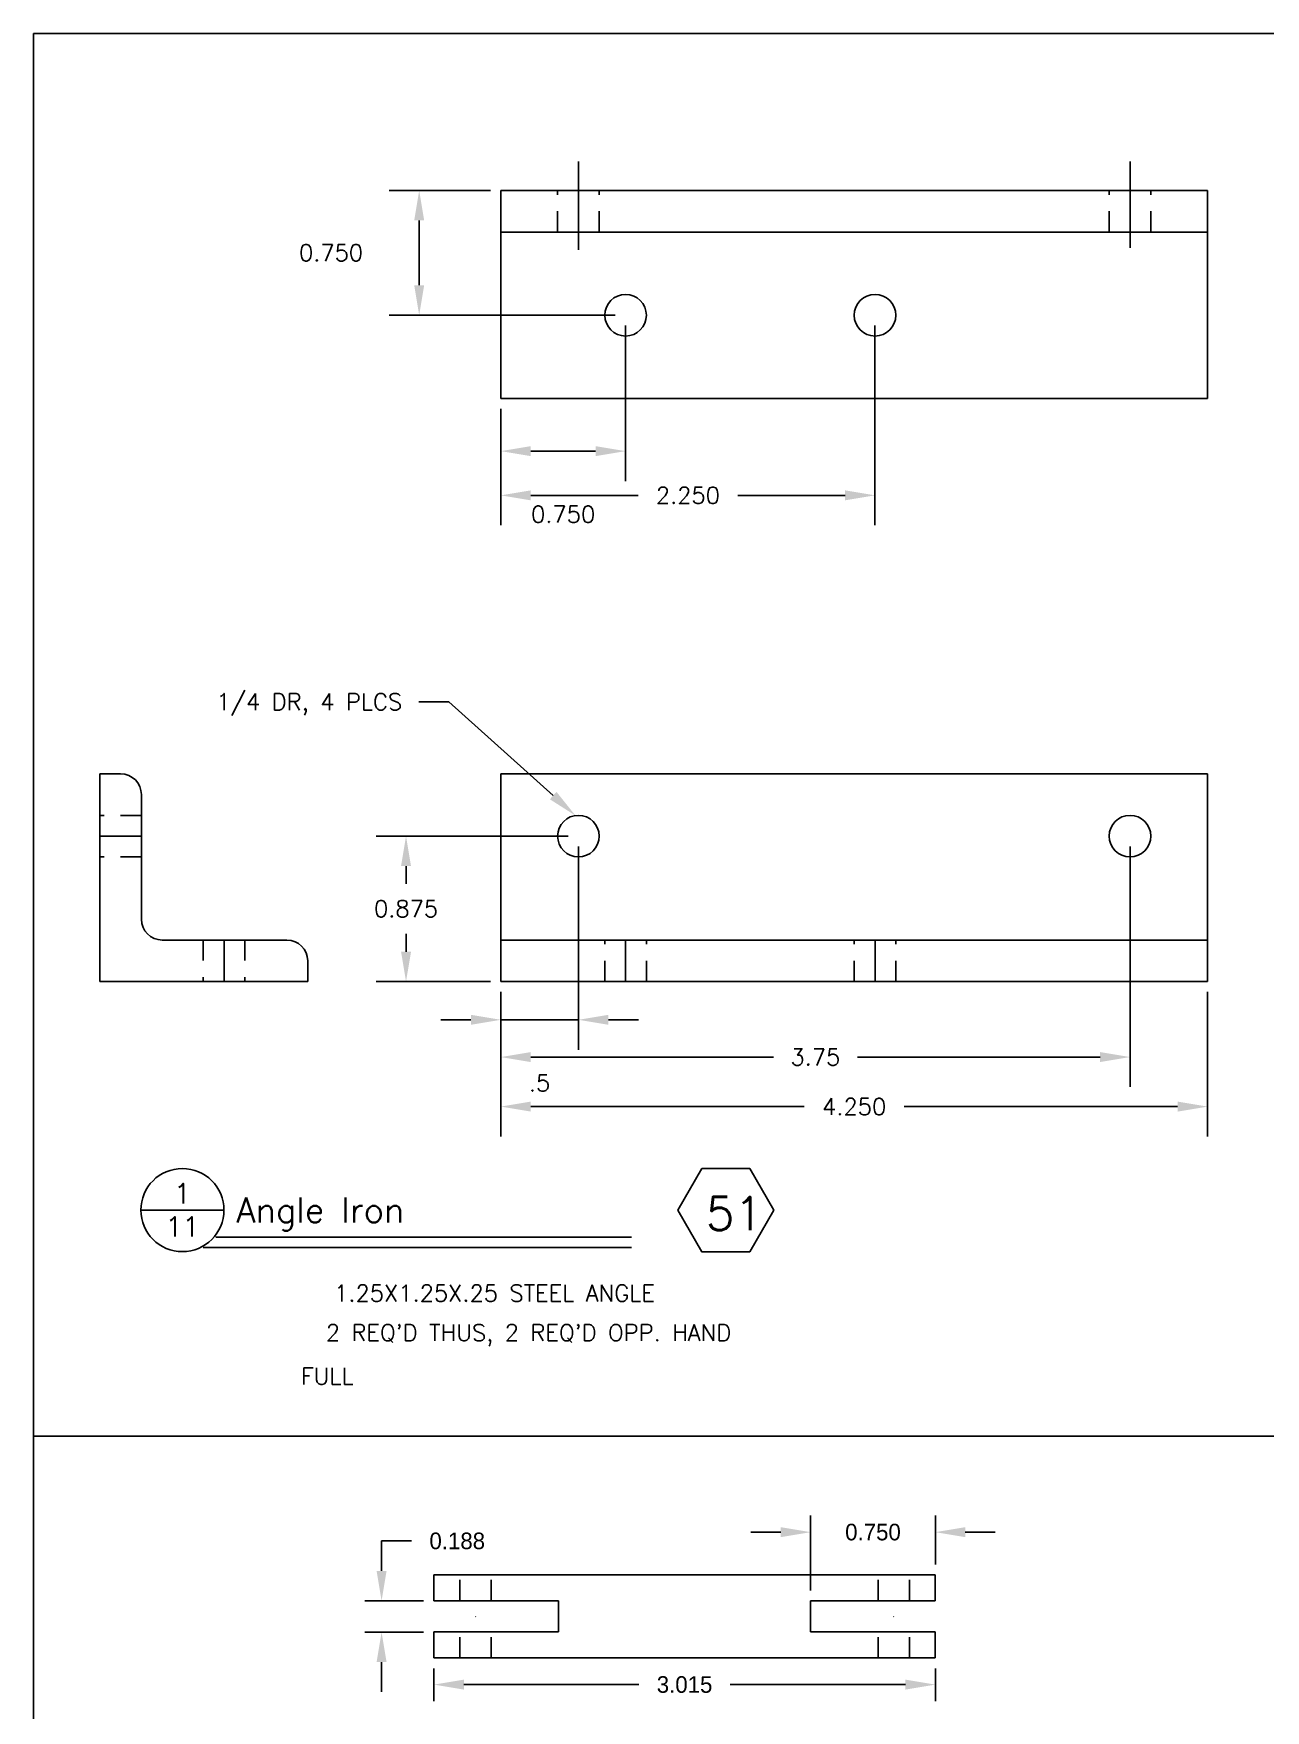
# Model space of a CAD drawing. Header units: inches. Extents: x 0 to 33, y 0 to 21.
# Drawn here: x 0 to 7.41, y 10.91 to 21 of the extents above; entities that cross this region are included whole.
import ezdxf
from ezdxf.enums import TextEntityAlignment as Align

# ---------------------------------------------------------------- set-up
doc = ezdxf.new("R2010")
doc.units = ezdxf.units.IN
doc.header["$MEASUREMENT"] = 0
doc.linetypes.add('CENTER', pattern=[2, 1.25, -0.25, 0.25, -0.25])
doc.linetypes.add('HIDDEN2', pattern=[0.1875, 0.125, -0.0625])
doc.layers.get('0').update_dxf_attribs({"linetype": 'CONTINUOUS'})
doc.layers.get('DEFPOINTS').update_dxf_attribs({"linetype": 'CONTINUOUS'})
for name, color, linetype in [('BORDER', 5, 'CONTINUOUS'), ('DIM', 1, 'CONTINUOUS'), ('HIDDEN2', 6, 'HIDDEN2'), ('NFCENTER', 4, 'CENTER'), ('OBJECT', 3, 'CONTINUOUS'), ('TEXT', 1, 'CONTINUOUS')]:
    doc.layers.add(name, color=color, linetype=linetype)
doc.styles.add('ROMANS', font='romans')
doc.styles.add('SIMPLEX', font='simplex')
doc.dimstyles.get("Standard").update_dxf_attribs({"dimtxt": 0.1, "dimasz": 0.18, "dimexe": 0.18, "dimexo": 0.0625, "dimgap": 0.1, "dimtad": 0, "dimtih": 1, "dimtoh": 1, "dimdec": 3, "dimzin": 0, "dimdsep": 46, "dimtxsty": 'SIMPLEX', "dimcen": 0.1, "dimclrd": 256, "dimclre": 256, "dimclrt": 256, "dimadec": 0, "dimazin": 0, "dimtfac": 0.8, "dimtdec": 3, "dimtofl": 0, "dimtmove": 2, "dimatfit": 3, "dimfxl": 1, "dimtolj": 1, "dimtzin": 0, "dimarcsym": 0})
doc.dimstyles.new('STANDARD$0', dxfattribs={"dimtxt": 0.1, "dimasz": 0.18, "dimexe": 0.1, "dimexo": 0.063, "dimgap": 0.1, "dimtad": 0, "dimtih": 1, "dimtoh": 1, "dimdec": 3, "dimzin": 0, "dimdsep": 46, "dimtxsty": 'Standard', "dimcen": 0.1, "dimclrd": 256, "dimclre": 256, "dimclrt": 256, "dimadec": 0, "dimazin": 0, "dimtfac": 0.8, "dimtdec": 3, "dimtofl": 0, "dimtmove": 0, "dimatfit": 3, "dimfxl": 1, "dimtolj": 1, "dimtzin": 0, "dimarcsym": 0})

# ---------------------------------------------------------------- blocks, each defined once
blk = doc.blocks.new('*D37')
at = {"linetype": 'ByBlock', "transparency": 16777216}
for p, q in [((2.748, 20.056), (2.139, 20.056)), ((2.319, 19.876), (2.319, 19.486)), ((3.498, 19.306), (2.139, 19.306))]:
    blk.add_line(p, q, dxfattribs=at)
for points in [[(2.289, 19.876), (2.349, 19.876), (2.319, 20.056)], [(2.289, 19.486), (2.349, 19.486), (2.319, 19.306)]]:
    blk.add_solid(points, dxfattribs=at)
at = {"layer": 'DEFPOINTS', "color": 0, "linetype": 'ByBlock', "transparency": 16777216}
for p in [(2.81, 20.056), (2.319, 19.306), (3.56, 19.306)]:
    blk.add_point(p, dxfattribs=at)
at = {"linetype": 'ByBlock', "transparency": 16777216, "insert": (1.789, 19.681), "char_height": 0.1, "attachment_point": 5, "style": 'SIMPLEX'}
blk.add_mtext('\\A1;0.750', dxfattribs=at)
blk = doc.blocks.new('*D38')
at = {"linetype": 'ByBlock', "transparency": 16777216}
for p, q in [((3.56, 19.243), (3.56, 18.308)), ((2.81, 18.743), (2.81, 18.308)), ((2.99, 18.488), (3.38, 18.488))]:
    blk.add_line(p, q, dxfattribs=at)
for points in [[(2.99, 18.518), (2.99, 18.458), (2.81, 18.488)], [(3.38, 18.518), (3.38, 18.458), (3.56, 18.488)]]:
    blk.add_solid(points, dxfattribs=at)
at = {"layer": 'DEFPOINTS', "color": 0, "linetype": 'ByBlock', "transparency": 16777216}
for p in [(3.56, 19.306), (2.81, 18.806), (3.56, 18.488)]:
    blk.add_point(p, dxfattribs=at)
at = {"linetype": 'ByBlock', "transparency": 16777216, "insert": (3.185, 18.108), "char_height": 0.1, "attachment_point": 5, "style": 'SIMPLEX'}
blk.add_mtext('\\A1;0.750', dxfattribs=at)
blk = doc.blocks.new('*D39')
at = {"linetype": 'ByBlock', "transparency": 16777216}
for p, q in [((5.06, 19.243), (5.06, 18.042)), ((2.81, 18.743), (2.81, 18.042)), ((2.99, 18.222), (3.635, 18.222)), ((4.88, 18.222), (4.235, 18.222))]:
    blk.add_line(p, q, dxfattribs=at)
for points in [[(2.99, 18.252), (2.99, 18.192), (2.81, 18.222)], [(4.88, 18.252), (4.88, 18.192), (5.06, 18.222)]]:
    blk.add_solid(points, dxfattribs=at)
at = {"layer": 'DEFPOINTS', "color": 0, "linetype": 'ByBlock', "transparency": 16777216}
for p in [(5.06, 19.306), (2.81, 18.806), (5.06, 18.222)]:
    blk.add_point(p, dxfattribs=at)
at = {"linetype": 'ByBlock', "transparency": 16777216, "insert": (3.935, 18.222), "char_height": 0.1, "attachment_point": 5, "style": 'SIMPLEX'}
blk.add_mtext('\\A1;2.250', dxfattribs=at)
blk = doc.blocks.new('P-TITLE')
for p, q in [((-1.5625, -0.6375), (-1.0625, -0.6375)), ((-1.1125, -0.8), (1.3875, -0.8)), ((1.3875, -0.8625), (-1.1875, -0.8625))]:
    blk.add_line(p, q)
at = {"layer": 'DIM', "color": 7}
blk.add_circle((-1.3125, -0.6375), 0.25, dxfattribs=at)
at = {"style": 'ROMANS'}
for tag, p in [('NO.', (-1.3125, -0.5375)), ('PAGE', (-1.3125, -0.7375))]:
    blk.add_attdef(tag, text='', height=0.12, dxfattribs=at).set_placement(p, align=Align.MIDDLE)
for tag, p, height in [('DESCRIPTION', (-0.9875, -0.7125), 0.15), ('MATERIAL', (-0.4, -1.1875), 0.1), ('#_REQUIRED', (-0.45, -1.425), 0.1), ('SCALE', (-0.6, -1.6875), 0.1)]:
    blk.add_attdef(tag, p, '', height=height, dxfattribs=at)
at = {"style": 'ROMANS', "flags": 2}
for tag, p in [('MATERIAL:', (-1.1625, -1.1875)), ('#_REQD:', (-1.1625, -1.4375)), ('SCALE:', (-1.1625, -1.6875))]:
    blk.add_attdef(tag, p, '', height=0.1, dxfattribs=at)
blk = doc.blocks.new('*D42')
at = {"linetype": 'ByBlock', "transparency": 16777216}
for p, q in [((2.093, 11.752), (2.093, 11.932)), ((2.093, 11.932), (2.273, 11.932)), ((2.345, 11.572), (1.993, 11.572)), ((2.345, 11.384), (1.993, 11.384)), ((2.093, 11.204), (2.093, 11.024))]:
    blk.add_line(p, q, dxfattribs=at)
for points in [[(2.063, 11.752), (2.123, 11.752), (2.093, 11.572)], [(2.063, 11.204), (2.123, 11.204), (2.093, 11.384)]]:
    blk.add_solid(points, dxfattribs=at)
at = {"layer": 'DEFPOINTS', "color": 0, "linetype": 'ByBlock', "transparency": 16777216}
for p in [(2.093, 11.572), (2.408, 11.572), (2.408, 11.384)]:
    blk.add_point(p, dxfattribs=at)
at = {"linetype": 'ByBlock', "transparency": 16777216, "insert": (2.548, 11.932), "char_height": 0.1, "attachment_point": 5}
blk.add_mtext('\\A1;0.188', dxfattribs=at)
blk = doc.blocks.new('*D48')
at = {"linetype": 'ByBlock', "transparency": 16777216}
for p, q in [((3.277, 16.11), (3.277, 14.887)), ((2.81, 15.235), (2.81, 14.887)), ((2.63, 15.067), (2.45, 15.067)), ((2.81, 15.067), (3.277, 15.067)), ((3.457, 15.067), (3.637, 15.067))]:
    blk.add_line(p, q, dxfattribs=at)
for points in [[(2.63, 15.097), (2.63, 15.037), (2.81, 15.067)], [(3.457, 15.097), (3.457, 15.037), (3.277, 15.067)]]:
    blk.add_solid(points, dxfattribs=at)
at = {"layer": 'DEFPOINTS', "color": 0, "linetype": 'ByBlock', "transparency": 16777216}
for p in [(3.277, 16.172), (2.81, 15.297), (3.277, 15.067)]:
    blk.add_point(p, dxfattribs=at)
at = {"linetype": 'ByBlock', "transparency": 16777216, "insert": (3.043, 14.687), "char_height": 0.1, "attachment_point": 5, "style": 'SIMPLEX'}
blk.add_mtext('\\A1;.5', dxfattribs=at)
blk = doc.blocks.new('*D49')
at = {"linetype": 'ByBlock', "transparency": 16777216}
for p, q in [((6.594, 16.11), (6.594, 14.663)), ((2.81, 15.235), (2.81, 14.663)), ((2.99, 14.843), (4.45, 14.843)), ((6.414, 14.843), (4.954, 14.843))]:
    blk.add_line(p, q, dxfattribs=at)
for points in [[(2.99, 14.873), (2.99, 14.813), (2.81, 14.843)], [(6.414, 14.873), (6.414, 14.813), (6.594, 14.843)]]:
    blk.add_solid(points, dxfattribs=at)
at = {"layer": 'DEFPOINTS', "color": 0, "linetype": 'ByBlock', "transparency": 16777216}
for p in [(6.594, 16.172), (2.81, 15.297), (6.594, 14.843)]:
    blk.add_point(p, dxfattribs=at)
at = {"linetype": 'ByBlock', "transparency": 16777216, "insert": (4.702, 14.843), "char_height": 0.1, "attachment_point": 5, "style": 'SIMPLEX'}
blk.add_mtext('\\A1;3.75', dxfattribs=at)
blk = doc.blocks.new('*D50')
at = {"linetype": 'ByBlock', "transparency": 16777216}
for p, q in [((2.81, 15.235), (2.81, 14.365)), ((7.06, 15.235), (7.06, 14.365)), ((2.99, 14.545), (4.635, 14.545)), ((6.88, 14.545), (5.235, 14.545))]:
    blk.add_line(p, q, dxfattribs=at)
for points in [[(2.99, 14.575), (2.99, 14.515), (2.81, 14.545)], [(6.88, 14.575), (6.88, 14.515), (7.06, 14.545)]]:
    blk.add_solid(points, dxfattribs=at)
at = {"layer": 'DEFPOINTS', "color": 0, "linetype": 'ByBlock', "transparency": 16777216}
for p in [(2.81, 15.297), (7.06, 15.297), (7.06, 14.545)]:
    blk.add_point(p, dxfattribs=at)
at = {"linetype": 'ByBlock', "transparency": 16777216, "insert": (4.935, 14.545), "char_height": 0.1, "attachment_point": 5, "style": 'SIMPLEX'}
blk.add_mtext('\\A1;4.250', dxfattribs=at)
blk = doc.blocks.new('*D51')
at = {"linetype": 'ByBlock', "transparency": 16777216}
for p, q in [((3.214, 16.172), (2.06, 16.172)), ((2.24, 15.992), (2.24, 15.885)), ((2.24, 15.477), (2.24, 15.585)), ((2.748, 15.297), (2.06, 15.297))]:
    blk.add_line(p, q, dxfattribs=at)
for points in [[(2.21, 15.992), (2.27, 15.992), (2.24, 16.172)], [(2.21, 15.477), (2.27, 15.477), (2.24, 15.297)]]:
    blk.add_solid(points, dxfattribs=at)
at = {"layer": 'DEFPOINTS', "color": 0, "linetype": 'ByBlock', "transparency": 16777216}
for p in [(2.24, 16.172), (3.277, 16.172), (2.81, 15.297)]:
    blk.add_point(p, dxfattribs=at)
at = {"linetype": 'ByBlock', "transparency": 16777216, "insert": (2.24, 15.735), "char_height": 0.1, "attachment_point": 5, "style": 'SIMPLEX'}
blk.add_mtext('\\A1;0.875', dxfattribs=at)
blk = doc.blocks.new('*D119')
at = {"linetype": 'ByBlock', "transparency": 16777216}
for p, q in [((4.673, 11.635), (4.673, 12.085)), ((5.423, 11.791), (5.423, 12.085)), ((4.493, 11.985), (4.313, 11.985)), ((5.603, 11.985), (5.783, 11.985))]:
    blk.add_line(p, q, dxfattribs=at)
for points in [[(4.493, 12.015), (4.493, 11.955), (4.673, 11.985)], [(5.603, 12.015), (5.603, 11.955), (5.423, 11.985)]]:
    blk.add_solid(points, dxfattribs=at)
at = {"layer": 'DEFPOINTS', "color": 0, "linetype": 'ByBlock', "transparency": 16777216}
for p in [(4.673, 11.985), (5.423, 11.728), (4.673, 11.572)]:
    blk.add_point(p, dxfattribs=at)
at = {"linetype": 'ByBlock', "transparency": 16777216, "insert": (5.048, 11.985), "char_height": 0.1, "attachment_point": 5}
blk.add_mtext('\\A1;0.750', dxfattribs=at)
blk = doc.blocks.new('*D120')
at = {"linetype": 'ByBlock', "transparency": 16777216}
for p, q in [((2.408, 11.165), (2.408, 10.968)), ((5.423, 11.165), (5.423, 10.968)), ((2.588, 11.068), (3.64, 11.068)), ((5.243, 11.068), (4.19, 11.068))]:
    blk.add_line(p, q, dxfattribs=at)
for points in [[(2.588, 11.098), (2.588, 11.038), (2.408, 11.068)], [(5.243, 11.098), (5.243, 11.038), (5.423, 11.068)]]:
    blk.add_solid(points, dxfattribs=at)
at = {"layer": 'DEFPOINTS', "color": 0, "linetype": 'ByBlock', "transparency": 16777216}
for p in [(2.408, 11.228), (5.423, 11.228), (5.423, 11.068)]:
    blk.add_point(p, dxfattribs=at)
at = {"linetype": 'ByBlock', "transparency": 16777216, "insert": (3.915, 11.068), "char_height": 0.1, "attachment_point": 5}
blk.add_mtext('\\A1;3.015', dxfattribs=at)

msp = doc.modelspace()

# ---------------------------------------------------------------- linework, layer by layer
at = {"layer": 'BORDER'}
for p, q in [((33, 21), (0, 21)), ((0, 21), (0, 0)), ((0, 21), (0, 12.5631)), ((0, 21), (10.7689, 21)), ((0, 12.5631), (0, 2.3058)), ((7.5027, 12.5631), (0, 12.5631))]:
    msp.add_line(p, q, dxfattribs=at)
at = {"layer": 'DIM'}
for p, q in [((2.497, 16.9804), (2.317, 16.9804)), ((3.1248, 16.416), (2.497, 16.9804))]:
    msp.add_line(p, q, dxfattribs=at)
msp.add_lwpolyline([(4.0187, 14.1718), (3.8743, 13.9218), (4.0187, 13.6718), (4.3074, 13.6718), (4.4517, 13.9218), (4.3074, 14.1718)], close=True, dxfattribs=at)
msp.add_solid([(3.1449, 16.4383), (3.1048, 16.3937), (3.2587, 16.2957)], dxfattribs=at)
at = {"layer": 'HIDDEN2'}
for p, q in [((3.1516, 19.8055), (3.1516, 20.0555)), ((3.4016, 19.8055), (3.4016, 20.0555)), ((6.4687, 19.8055), (6.4687, 20.0555)), ((6.7187, 19.8055), (6.7187, 20.0555)), ((0.6487, 16.297), (0.3987, 16.297)), ((0.6487, 16.047), (0.3987, 16.047)), ((1.0207, 15.5479), (1.0207, 15.2979)), ((1.2707, 15.5479), (1.2707, 15.2979)), ((3.4352, 15.297), (3.4352, 15.547)), ((3.6852, 15.297), (3.6852, 15.547)), ((4.9352, 15.297), (4.9352, 15.547)), ((5.1852, 15.297), (5.1852, 15.547)), ((2.564, 11.5725), (2.564, 11.7285)), ((2.7515, 11.5725), (2.7515, 11.7285)), ((5.0791, 11.5725), (5.0791, 11.7285)), ((5.2666, 11.5725), (5.2666, 11.7285)), ((2.564, 11.2285), (2.564, 11.3845)), ((2.7515, 11.2285), (2.7515, 11.3845)), ((5.0791, 11.2285), (5.0791, 11.3845)), ((5.2666, 11.2285), (5.2666, 11.3845))]:
    msp.add_line(p, q, dxfattribs=at)
at = {"layer": 'NFCENTER'}
for p, q in [((3.2766, 19.8055), (3.2766, 20.2301)), ((6.5937, 19.8055), (6.5937, 20.2301)), ((3.2766, 19.8055), (3.2766, 19.6987)), ((6.5937, 19.8055), (6.5937, 19.7117)), ((0.6487, 16.172), (0.3987, 16.172)), ((1.1457, 15.5479), (1.1457, 15.2979)), ((3.5602, 15.297), (3.5602, 15.547)), ((5.0602, 15.297), (5.0602, 15.547))]:
    msp.add_line(p, q, dxfattribs=at)
at = {"layer": 'OBJECT'}
for p, q in [((2.8102, 20.0555), (2.8102, 18.8055)), ((2.8102, 20.0555), (7.0602, 20.0555)), ((7.0602, 20.0555), (7.0602, 18.8055)), ((2.8102, 19.8055), (7.0602, 19.8055)), ((2.8102, 18.8055), (7.0602, 18.8055)), ((0.3987, 16.547), (0.3987, 15.297)), ((0.3987, 16.547), (0.5237, 16.547)), ((7.0602, 16.547), (2.8102, 16.547)), ((2.8102, 16.547), (2.8102, 15.297)), ((7.0602, 16.547), (7.0602, 15.797)), ((0.6487, 16.422), (0.6487, 15.672)), ((7.0602, 15.297), (7.0602, 15.797)), ((0.7737, 15.547), (1.5237, 15.547)), ((2.8102, 15.547), (7.0602, 15.547)), ((1.6487, 15.422), (1.6487, 15.297)), ((0.3987, 15.297), (1.5237, 15.297)), ((1.6487, 15.297), (1.5237, 15.297)), ((2.8102, 15.297), (7.0602, 15.297)), ((2.9352, 15.297), (3.6852, 15.297)), ((2.9352, 15.297), (3.6852, 15.297)), ((6.9352, 15.297), (7.0602, 15.297)), ((2.4077, 11.7285), (5.4229, 11.7285)), ((2.4077, 11.7285), (2.4077, 11.5725)), ((5.4229, 11.7285), (5.4229, 11.5725)), ((3.1577, 11.5725), (2.4077, 11.5725)), ((3.1577, 11.5725), (3.1577, 11.3845)), ((4.6729, 11.5725), (5.4229, 11.5725)), ((4.6729, 11.5725), (4.6729, 11.3845)), ((3.1577, 11.3845), (2.4077, 11.3845)), ((2.4077, 11.2285), (2.4077, 11.3845)), ((4.6729, 11.3845), (5.4229, 11.3845)), ((5.4229, 11.2285), (5.4229, 11.3845)), ((2.4077, 11.2285), (5.4229, 11.2285))]:
    msp.add_line(p, q, dxfattribs=at)
for centre in [(3.5602, 19.3055), (5.0602, 19.3055), (3.2766, 16.172), (6.5937, 16.172)]:
    msp.add_circle(centre, 0.125, dxfattribs=at)
for centre, start, end in [((0.5237, 16.422), 0, 90), ((0.7737, 15.672), 180, 270), ((1.5237, 15.422), 360, 90)]:
    msp.add_arc(centre, 0.125, start, end, dxfattribs=at)
at = {"layer": 'TEXT'}
for p, q in [((2.6596, 11.4752), (2.6577, 11.4785)), ((5.171, 11.4752), (5.1729, 11.4785))]:
    msp.add_line(p, q, dxfattribs=at)

# ---------------------------------------------------------------- block references
at = {"layer": 'OBJECT'}
ref = msp.add_blockref('P-TITLE', (2.2077, 14.5602), dxfattribs=at)
ref.add_attrib('SCALE', 'FULL', (1.6077, 12.8727), dxfattribs={"layer": '0', "height": 0.1, "style": 'ROMANS'})
ref.add_attrib('#_REQUIRED', "2 REQ'D THUS, 2 REQ'D OPP. HAND", (1.7577, 13.1352), dxfattribs={"layer": '0', "height": 0.1, "style": 'ROMANS'})
ref.add_attrib('MATERIAL', '1.25X1.25X.25 STEEL ANGLE', (1.8077, 13.3727), dxfattribs={"layer": '0', "height": 0.1, "style": 'ROMANS'})
ref.add_attrib('NO.', '1', dxfattribs={"layer": '0', "height": 0.12, "style": 'ROMANS'}).set_placement((0.8952, 14.0227), align=Align.MIDDLE)
ref.add_attrib('DESCRIPTION', 'Angle Iron', (1.2202, 13.8477), dxfattribs={"layer": '0', "height": 0.15, "style": 'ROMANS'})
ref.add_attrib('PAGE', '11', dxfattribs={"layer": '0', "height": 0.12, "style": 'ROMANS'}).set_placement((0.8952, 13.8227), align=Align.MIDDLE)

# ---------------------------------------------------------------- texts
at = {"layer": 'DIM', "style": 'SIMPLEX'}
msp.add_text('1/4 DR, 4 PLCS', height=0.1, dxfattribs=at).set_placement((2.217, 16.9804), align=Align.MIDDLE_RIGHT)
msp.add_text('51', height=0.2, dxfattribs=at).set_placement((4.0432, 13.802))

# ---------------------------------------------------------------- dimensions: what is measured, and where the dimension line sits
at = {"layer": 'DIM'}
for base, p1, p2, picture, middle in [((2.3194, 19.3055), (2.8102, 20.0555), (3.5602, 19.3055), '*D37', (1.7894, 19.6805)), ((2.2404, 16.172), (2.8102, 15.297), (3.2766, 16.172), '*D51', (2.2404, 15.7345))]:
    dim = msp.add_linear_dim(base=base, p1=p1, p2=p2, angle=90, dimstyle='Standard', dxfattribs=at)
    dim.commit()
    dim.dimension.update_dxf_attribs({"geometry": picture, "text_midpoint": middle})
for base, p1, p2, picture, middle in [((3.5602, 18.4881), (2.8102, 18.8055), (3.5602, 19.3055), '*D38', (3.1852, 18.1081)), ((5.0602, 18.2216), (2.8102, 18.8055), (5.0602, 19.3055), '*D39', (3.9352, 18.2216)), ((7.0602, 14.545), (2.8102, 15.297), (7.0602, 15.297), '*D50', (4.9352, 14.545))]:
    dim = msp.add_linear_dim(base=base, p1=p1, p2=p2, dimstyle='Standard', dxfattribs=at)
    dim.commit()
    dim.dimension.update_dxf_attribs({"geometry": picture, "text_midpoint": middle})
for base, p2, text, picture, middle in [((3.2766, 15.0672), (3.2766, 16.172), '.5', '*D48', (3.0434, 14.6872)), ((6.5937, 14.8427), (6.5937, 16.172), '3.75', '*D49', (4.702, 14.8427))]:
    dim = msp.add_linear_dim(base=base, p1=(2.8102, 15.297), p2=p2, text=text, dimstyle='Standard', dxfattribs=at)
    dim.commit()
    dim.dimension.update_dxf_attribs({"geometry": picture, "text_midpoint": middle})
at = {"layer": 'TEXT'}
for base, p1, p2, picture, middle in [((4.6729, 11.9849), (5.4229, 11.7285), (4.6729, 11.5725), '*D119', (5.0479, 11.9849)), ((5.4229, 11.068), (2.4077, 11.2285), (5.4229, 11.2285), '*D120', (3.9153, 11.068))]:
    dim = msp.add_linear_dim(base=base, p1=p1, p2=p2, dimstyle='STANDARD$0', dxfattribs=at)
    dim.commit()
    dim.dimension.update_dxf_attribs({"geometry": picture, "text_midpoint": middle})
dim = msp.add_linear_dim(base=(2.0928, 11.5725), p1=(2.4077, 11.3845), p2=(2.4077, 11.5725), angle=90, dimstyle='STANDARD$0', dxfattribs=at)
dim.commit()
dim.dimension.update_dxf_attribs({"geometry": '*D42', "text_midpoint": (2.5478, 11.9325)})

doc.saveas('drawing.dxf')
